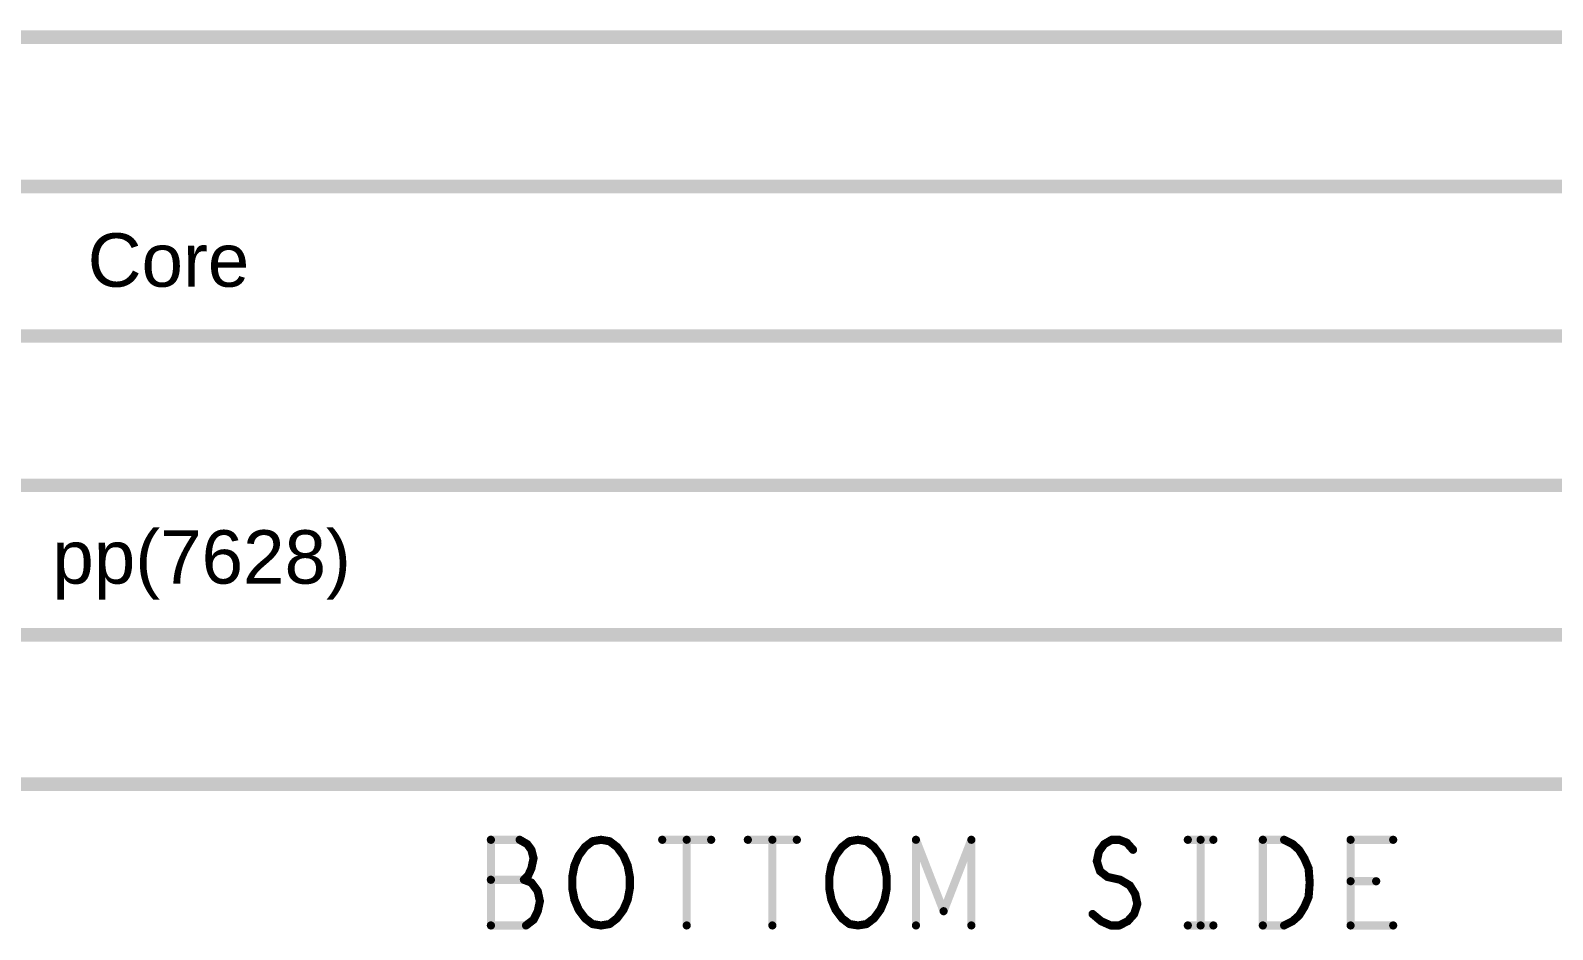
# Model space of a CAD drawing. Header units: inches. Extents: x -2.1 to 89.3, y -5.7 to 33.
# Drawn here: x 19.33 to 47.77, y -2.73 to 14.07 of the extents above; entities that cross this region are included whole.
import ezdxf

# ---------------------------------------------------------------- set-up
doc = ezdxf.new("R2010")
doc.units = ezdxf.units.IN
doc.header["$MEASUREMENT"] = 0
doc.layers.add('DRILLDRAWING', color=1, linetype='Continuous')
doc.styles.get("Standard").update_dxf_attribs({"font": 'arial.ttf'})

msp = doc.modelspace()

# ---------------------------------------------------------------- linework, layer by layer
at = {"layer": 'DRILLDRAWING'}
for points, const_width in [([(10.257, 13.94), (63.267, 13.94)], 0.254), ([(10.257, 11.15), (63.267, 11.15)], 0.254), ([(10.257, 8.36), (63.267, 8.36)], 0.254), ([(10.257, 5.57), (63.267, 5.57)], 0.254), ([(10.257, 2.78), (63.267, 2.78)], 0.254), ([(10.257, -0.01), (63.267, -0.01)], 0.254), ([(10.257, -0.01), (63.267, -0.01)], 0.254), ([(27.931, -2.65), (27.931, -1.05)], 0.152), ([(27.931, -1.05), (28.468, -1.05)], 0.152), ([(28.468, -1.05), (28.607, -1.13)], 0.152), ([(28.607, -1.13), (28.687, -1.237)], 0.152), ([(29.571, -1.344), (29.69, -1.184)], 0.152), ([(29.69, -1.184), (29.829, -1.077)], 0.152), ([(29.829, -1.077), (29.988, -1.05)], 0.152), ([(29.988, -1.05), (30.148, -1.077)], 0.152), ([(30.148, -1.077), (30.287, -1.184)], 0.152), ([(30.287, -1.184), (30.406, -1.344)], 0.152), ([(31.131, -1.05), (32.046, -1.05)], 0.152), ([(31.589, -2.65), (31.589, -1.05)], 0.152), ([(32.731, -1.05), (33.647, -1.05)], 0.152), ([(33.189, -2.65), (33.189, -1.05)], 0.152), ([(34.371, -1.344), (34.491, -1.184)], 0.152), ([(34.491, -1.184), (34.63, -1.077)], 0.152), ([(34.63, -1.077), (34.789, -1.05)], 0.152), ([(34.789, -1.05), (34.948, -1.077)], 0.152), ([(34.948, -1.077), (35.088, -1.184)], 0.152), ([(35.088, -1.184), (35.207, -1.344)], 0.152), ([(35.872, -1.05), (36.389, -2.384)], 0.152), ([(35.872, -2.65), (35.872, -1.05)], 0.152), ([(36.389, -2.384), (36.907, -1.05)], 0.152), ([(36.907, -2.65), (36.907, -1.05)], 0.152), ([(39.291, -1.264), (39.391, -1.13)], 0.152), ([(39.391, -1.13), (39.53, -1.05)], 0.152), ([(39.53, -1.05), (39.669, -1.05)], 0.152), ([(39.669, -1.05), (39.809, -1.104)], 0.152), ([(39.809, -1.104), (39.928, -1.237)], 0.152), ([(40.951, -1.05), (41.429, -1.05)], 0.152), ([(41.19, -2.65), (41.19, -1.05)], 0.152), ([(42.352, -1.05), (42.75, -1.05)], 0.152), ([(42.352, -2.65), (42.352, -1.05)], 0.152), ([(42.75, -1.05), (42.909, -1.13)], 0.152), ([(42.909, -1.13), (43.029, -1.237)], 0.152), ([(43.992, -1.05), (44.788, -1.05)], 0.152), ([(43.992, -2.65), (43.992, -1.05)], 0.152), ([(28.687, -1.237), (28.727, -1.397)], 0.152), ([(28.687, -1.584), (28.727, -1.397)], 0.152), ([(29.491, -1.53), (29.571, -1.344)], 0.152), ([(30.406, -1.344), (30.486, -1.53)], 0.152), ([(34.292, -1.53), (34.371, -1.344)], 0.152), ([(35.207, -1.344), (35.286, -1.53)], 0.152), ([(39.251, -1.45), (39.291, -1.264)], 0.152), ([(39.251, -1.45), (39.311, -1.637)], 0.152), ([(43.029, -1.237), (43.128, -1.397)], 0.152), ([(43.128, -1.397), (43.208, -1.584)], 0.152), ([(28.548, -1.797), (28.627, -1.717)], 0.152), ([(28.627, -1.717), (28.687, -1.584)], 0.152), ([(29.451, -1.744), (29.491, -1.53)], 0.152), ([(29.451, -1.957), (29.451, -1.744)], 0.152), ([(30.486, -1.53), (30.526, -1.744)], 0.152), ([(30.526, -1.957), (30.526, -1.744)], 0.152), ([(34.252, -1.744), (34.292, -1.53)], 0.152), ([(34.252, -1.957), (34.252, -1.744)], 0.152), ([(35.286, -1.53), (35.326, -1.744)], 0.152), ([(35.326, -1.957), (35.326, -1.744)], 0.152), ([(39.311, -1.637), (39.45, -1.744)], 0.152), ([(39.45, -1.744), (39.689, -1.797)], 0.152), ([(43.208, -1.584), (43.228, -1.85)], 0.152), ([(27.931, -1.797), (28.548, -1.797)], 0.152), ([(28.548, -1.797), (28.687, -1.85)], 0.152), ([(28.687, -1.85), (28.806, -2.01)], 0.152), ([(28.806, -2.01), (28.846, -2.197)], 0.152), ([(29.451, -1.957), (29.491, -2.17)], 0.152), ([(30.486, -2.17), (30.526, -1.957)], 0.152), ([(34.252, -1.957), (34.292, -2.17)], 0.152), ([(35.286, -2.17), (35.326, -1.957)], 0.152), ([(39.689, -1.797), (39.868, -1.904)], 0.152), ([(39.868, -1.904), (39.968, -2.064)], 0.152), ([(39.968, -2.064), (40.008, -2.25)], 0.152), ([(43.208, -2.117), (43.228, -1.85)], 0.152), ([(43.992, -1.824), (44.47, -1.824)], 0.152), ([(28.806, -2.384), (28.846, -2.197)], 0.152), ([(29.491, -2.17), (29.571, -2.357)], 0.152), ([(30.406, -2.357), (30.486, -2.17)], 0.152), ([(34.292, -2.17), (34.371, -2.357)], 0.152), ([(35.207, -2.357), (35.286, -2.17)], 0.152), ([(39.948, -2.437), (40.008, -2.25)], 0.152), ([(43.029, -2.464), (43.128, -2.304)], 0.152), ([(43.128, -2.304), (43.208, -2.117)], 0.152), ([(28.587, -2.65), (28.727, -2.544)], 0.152), ([(28.727, -2.544), (28.806, -2.384)], 0.152), ([(29.571, -2.357), (29.69, -2.517)], 0.152), ([(29.69, -2.517), (29.829, -2.624)], 0.152), ([(29.829, -2.624), (29.988, -2.65)], 0.152), ([(29.988, -2.65), (30.148, -2.624)], 0.152), ([(30.148, -2.624), (30.287, -2.517)], 0.152), ([(30.287, -2.517), (30.406, -2.357)], 0.152), ([(34.371, -2.357), (34.491, -2.517)], 0.152), ([(34.491, -2.517), (34.63, -2.624)], 0.152), ([(34.63, -2.624), (34.789, -2.65)], 0.152), ([(34.789, -2.65), (34.948, -2.624)], 0.152), ([(34.948, -2.624), (35.088, -2.517)], 0.152), ([(35.088, -2.517), (35.207, -2.357)], 0.152), ([(39.172, -2.437), (39.331, -2.57)], 0.152), ([(39.331, -2.57), (39.51, -2.65)], 0.152), ([(39.669, -2.65), (39.828, -2.57)], 0.152), ([(39.828, -2.57), (39.948, -2.437)], 0.152), ([(42.75, -2.65), (42.909, -2.57)], 0.152), ([(42.909, -2.57), (43.029, -2.464)], 0.152), ([(27.931, -2.65), (28.587, -2.65)], 0.152), ([(39.51, -2.65), (39.669, -2.65)], 0.152), ([(40.951, -2.65), (41.429, -2.65)], 0.152), ([(42.352, -2.65), (42.75, -2.65)], 0.152), ([(43.992, -2.65), (44.788, -2.65)], 0.152)]:
    msp.add_lwpolyline(points, dxfattribs=dict(at, const_width=const_width))
at = {"layer": 'DRILLDRAWING', "const_width": 0.0762}
for points in [[(27.892, -1.05, 1), (27.969, -1.05, 1)], [(27.892, -1.05, 1), (27.969, -1.05, 1)], [(28.43, -1.05, 1), (28.506, -1.05, 1)], [(28.43, -1.05, 1), (28.506, -1.05, 1)], [(28.569, -1.13, 1), (28.645, -1.13, 1)], [(28.569, -1.13, 1), (28.645, -1.13, 1)], [(29.652, -1.184, 1), (29.728, -1.184, 1)], [(29.652, -1.184, 1), (29.728, -1.184, 1)], [(29.791, -1.077, 1), (29.867, -1.077, 1)], [(29.791, -1.077, 1), (29.867, -1.077, 1)], [(29.95, -1.05, 1), (30.027, -1.05, 1)], [(29.95, -1.05, 1), (30.027, -1.05, 1)], [(30.11, -1.077, 1), (30.186, -1.077, 1)], [(30.11, -1.077, 1), (30.186, -1.077, 1)], [(30.249, -1.184, 1), (30.325, -1.184, 1)], [(30.249, -1.184, 1), (30.325, -1.184, 1)], [(31.093, -1.05, 1), (31.169, -1.05, 1)], [(31.551, -1.05, 1), (31.627, -1.05, 1)], [(32.008, -1.05, 1), (32.084, -1.05, 1)], [(32.693, -1.05, 1), (32.769, -1.05, 1)], [(33.151, -1.05, 1), (33.227, -1.05, 1)], [(33.608, -1.05, 1), (33.685, -1.05, 1)], [(34.453, -1.184, 1), (34.529, -1.184, 1)], [(34.453, -1.184, 1), (34.529, -1.184, 1)], [(34.592, -1.077, 1), (34.668, -1.077, 1)], [(34.592, -1.077, 1), (34.668, -1.077, 1)], [(34.751, -1.05, 1), (34.827, -1.05, 1)], [(34.751, -1.05, 1), (34.827, -1.05, 1)], [(34.91, -1.077, 1), (34.986, -1.077, 1)], [(34.91, -1.077, 1), (34.986, -1.077, 1)], [(35.049, -1.184, 1), (35.126, -1.184, 1)], [(35.049, -1.184, 1), (35.126, -1.184, 1)], [(35.834, -1.05, 1), (35.91, -1.05, 1)], [(35.834, -1.05, 1), (35.91, -1.05, 1)], [(36.869, -1.05, 1), (36.945, -1.05, 1)], [(36.869, -1.05, 1), (36.945, -1.05, 1)], [(39.353, -1.13, 1), (39.429, -1.13, 1)], [(39.353, -1.13, 1), (39.429, -1.13, 1)], [(39.492, -1.05, 1), (39.568, -1.05, 1)], [(39.492, -1.05, 1), (39.568, -1.05, 1)], [(39.631, -1.05, 1), (39.707, -1.05, 1)], [(39.631, -1.05, 1), (39.707, -1.05, 1)], [(39.771, -1.104, 1), (39.847, -1.104, 1)], [(39.771, -1.104, 1), (39.847, -1.104, 1)], [(40.913, -1.05, 1), (40.989, -1.05, 1)], [(41.152, -1.05, 1), (41.228, -1.05, 1)], [(41.391, -1.05, 1), (41.467, -1.05, 1)], [(42.314, -1.05, 1), (42.391, -1.05, 1)], [(42.314, -1.05, 1), (42.391, -1.05, 1)], [(42.712, -1.05, 1), (42.788, -1.05, 1)], [(42.712, -1.05, 1), (42.788, -1.05, 1)], [(42.871, -1.13, 1), (42.948, -1.13, 1)], [(42.871, -1.13, 1), (42.948, -1.13, 1)], [(43.954, -1.05, 1), (44.03, -1.05, 1)], [(43.954, -1.05, 1), (44.03, -1.05, 1)], [(44.75, -1.05, 1), (44.826, -1.05, 1)], [(28.649, -1.237, 1), (28.725, -1.237, 1)], [(28.649, -1.237, 1), (28.725, -1.237, 1)], [(28.689, -1.397, 1), (28.765, -1.397, 1)], [(28.689, -1.397, 1), (28.765, -1.397, 1)], [(29.533, -1.344, 1), (29.609, -1.344, 1)], [(29.533, -1.344, 1), (29.609, -1.344, 1)], [(30.368, -1.344, 1), (30.444, -1.344, 1)], [(30.368, -1.344, 1), (30.444, -1.344, 1)], [(34.333, -1.344, 1), (34.409, -1.344, 1)], [(34.333, -1.344, 1), (34.409, -1.344, 1)], [(35.169, -1.344, 1), (35.245, -1.344, 1)], [(35.169, -1.344, 1), (35.245, -1.344, 1)], [(39.213, -1.45, 1), (39.289, -1.45, 1)], [(39.213, -1.45, 1), (39.289, -1.45, 1)], [(39.253, -1.264, 1), (39.329, -1.264, 1)], [(39.253, -1.264, 1), (39.329, -1.264, 1)], [(39.89, -1.237, 1), (39.966, -1.237, 1)], [(42.991, -1.237, 1), (43.067, -1.237, 1)], [(42.991, -1.237, 1), (43.067, -1.237, 1)], [(43.09, -1.397, 1), (43.167, -1.397, 1)], [(43.09, -1.397, 1), (43.167, -1.397, 1)], [(28.589, -1.717, 1), (28.665, -1.717, 1)], [(28.589, -1.717, 1), (28.665, -1.717, 1)], [(28.649, -1.584, 1), (28.725, -1.584, 1)], [(28.649, -1.584, 1), (28.725, -1.584, 1)], [(29.413, -1.744, 1), (29.489, -1.744, 1)], [(29.413, -1.744, 1), (29.489, -1.744, 1)], [(29.453, -1.53, 1), (29.529, -1.53, 1)], [(29.453, -1.53, 1), (29.529, -1.53, 1)], [(30.448, -1.53, 1), (30.524, -1.53, 1)], [(30.448, -1.53, 1), (30.524, -1.53, 1)], [(30.488, -1.744, 1), (30.564, -1.744, 1)], [(30.488, -1.744, 1), (30.564, -1.744, 1)], [(34.214, -1.744, 1), (34.29, -1.744, 1)], [(34.214, -1.744, 1), (34.29, -1.744, 1)], [(34.254, -1.53, 1), (34.33, -1.53, 1)], [(34.254, -1.53, 1), (34.33, -1.53, 1)], [(35.248, -1.53, 1), (35.325, -1.53, 1)], [(35.248, -1.53, 1), (35.325, -1.53, 1)], [(35.288, -1.744, 1), (35.364, -1.744, 1)], [(35.288, -1.744, 1), (35.364, -1.744, 1)], [(39.273, -1.637, 1), (39.349, -1.637, 1)], [(39.273, -1.637, 1), (39.349, -1.637, 1)], [(39.412, -1.744, 1), (39.489, -1.744, 1)], [(39.412, -1.744, 1), (39.489, -1.744, 1)], [(43.17, -1.584, 1), (43.246, -1.584, 1)], [(43.17, -1.584, 1), (43.246, -1.584, 1)], [(27.892, -1.797, 1), (27.969, -1.797, 1)], [(28.509, -1.797, 1), (28.586, -1.797, 1)], [(28.509, -1.797, 1), (28.586, -1.797, 1)], [(28.509, -1.797, 1), (28.586, -1.797, 1)], [(28.649, -1.85, 1), (28.725, -1.85, 1)], [(28.649, -1.85, 1), (28.725, -1.85, 1)], [(28.768, -2.01, 1), (28.844, -2.01, 1)], [(28.768, -2.01, 1), (28.844, -2.01, 1)], [(29.413, -1.957, 1), (29.489, -1.957, 1)], [(29.413, -1.957, 1), (29.489, -1.957, 1)], [(30.488, -1.957, 1), (30.564, -1.957, 1)], [(30.488, -1.957, 1), (30.564, -1.957, 1)], [(34.214, -1.957, 1), (34.29, -1.957, 1)], [(34.214, -1.957, 1), (34.29, -1.957, 1)], [(35.288, -1.957, 1), (35.364, -1.957, 1)], [(35.288, -1.957, 1), (35.364, -1.957, 1)], [(39.651, -1.797, 1), (39.727, -1.797, 1)], [(39.651, -1.797, 1), (39.727, -1.797, 1)], [(39.83, -1.904, 1), (39.906, -1.904, 1)], [(39.83, -1.904, 1), (39.906, -1.904, 1)], [(39.93, -2.064, 1), (40.006, -2.064, 1)], [(39.93, -2.064, 1), (40.006, -2.064, 1)], [(43.19, -1.85, 1), (43.266, -1.85, 1)], [(43.19, -1.85, 1), (43.266, -1.85, 1)], [(43.954, -1.824, 1), (44.03, -1.824, 1)], [(44.432, -1.824, 1), (44.508, -1.824, 1)], [(28.808, -2.197, 1), (28.884, -2.197, 1)], [(28.808, -2.197, 1), (28.884, -2.197, 1)], [(29.453, -2.17, 1), (29.529, -2.17, 1)], [(29.453, -2.17, 1), (29.529, -2.17, 1)], [(30.448, -2.17, 1), (30.524, -2.17, 1)], [(30.448, -2.17, 1), (30.524, -2.17, 1)], [(34.254, -2.17, 1), (34.33, -2.17, 1)], [(34.254, -2.17, 1), (34.33, -2.17, 1)], [(35.248, -2.17, 1), (35.325, -2.17, 1)], [(35.248, -2.17, 1), (35.325, -2.17, 1)], [(39.969, -2.25, 1), (40.046, -2.25, 1)], [(39.969, -2.25, 1), (40.046, -2.25, 1)], [(43.09, -2.304, 1), (43.167, -2.304, 1)], [(43.09, -2.304, 1), (43.167, -2.304, 1)], [(43.17, -2.117, 1), (43.246, -2.117, 1)], [(43.17, -2.117, 1), (43.246, -2.117, 1)], [(28.689, -2.544, 1), (28.765, -2.544, 1)], [(28.689, -2.544, 1), (28.765, -2.544, 1)], [(28.768, -2.384, 1), (28.844, -2.384, 1)], [(28.768, -2.384, 1), (28.844, -2.384, 1)], [(29.533, -2.357, 1), (29.609, -2.357, 1)], [(29.533, -2.357, 1), (29.609, -2.357, 1)], [(29.652, -2.517, 1), (29.728, -2.517, 1)], [(29.652, -2.517, 1), (29.728, -2.517, 1)], [(29.791, -2.624, 1), (29.867, -2.624, 1)], [(29.791, -2.624, 1), (29.867, -2.624, 1)], [(30.11, -2.624, 1), (30.186, -2.624, 1)], [(30.11, -2.624, 1), (30.186, -2.624, 1)], [(30.249, -2.517, 1), (30.325, -2.517, 1)], [(30.249, -2.517, 1), (30.325, -2.517, 1)], [(30.368, -2.357, 1), (30.444, -2.357, 1)], [(30.368, -2.357, 1), (30.444, -2.357, 1)], [(34.333, -2.357, 1), (34.409, -2.357, 1)], [(34.333, -2.357, 1), (34.409, -2.357, 1)], [(34.453, -2.517, 1), (34.529, -2.517, 1)], [(34.453, -2.517, 1), (34.529, -2.517, 1)], [(34.592, -2.624, 1), (34.668, -2.624, 1)], [(34.592, -2.624, 1), (34.668, -2.624, 1)], [(34.91, -2.624, 1), (34.986, -2.624, 1)], [(34.91, -2.624, 1), (34.986, -2.624, 1)], [(35.049, -2.517, 1), (35.126, -2.517, 1)], [(35.049, -2.517, 1), (35.126, -2.517, 1)], [(35.169, -2.357, 1), (35.245, -2.357, 1)], [(35.169, -2.357, 1), (35.245, -2.357, 1)], [(36.351, -2.384, 1), (36.427, -2.384, 1)], [(36.351, -2.384, 1), (36.427, -2.384, 1)], [(39.134, -2.437, 1), (39.21, -2.437, 1)], [(39.293, -2.57, 1), (39.369, -2.57, 1)], [(39.293, -2.57, 1), (39.369, -2.57, 1)], [(39.79, -2.57, 1), (39.867, -2.57, 1)], [(39.79, -2.57, 1), (39.867, -2.57, 1)], [(39.91, -2.437, 1), (39.986, -2.437, 1)], [(39.91, -2.437, 1), (39.986, -2.437, 1)], [(42.871, -2.57, 1), (42.948, -2.57, 1)], [(42.871, -2.57, 1), (42.948, -2.57, 1)], [(42.991, -2.464, 1), (43.067, -2.464, 1)], [(42.991, -2.464, 1), (43.067, -2.464, 1)], [(27.892, -2.65, 1), (27.969, -2.65, 1)], [(27.892, -2.65, 1), (27.969, -2.65, 1)], [(28.549, -2.65, 1), (28.625, -2.65, 1)], [(28.549, -2.65, 1), (28.625, -2.65, 1)], [(29.95, -2.65, 1), (30.027, -2.65, 1)], [(29.95, -2.65, 1), (30.027, -2.65, 1)], [(31.551, -2.65, 1), (31.627, -2.65, 1)], [(33.151, -2.65, 1), (33.227, -2.65, 1)], [(34.751, -2.65, 1), (34.827, -2.65, 1)], [(34.751, -2.65, 1), (34.827, -2.65, 1)], [(35.834, -2.65, 1), (35.91, -2.65, 1)], [(36.869, -2.65, 1), (36.945, -2.65, 1)], [(39.472, -2.65, 1), (39.548, -2.65, 1)], [(39.472, -2.65, 1), (39.548, -2.65, 1)], [(39.631, -2.65, 1), (39.707, -2.65, 1)], [(39.631, -2.65, 1), (39.707, -2.65, 1)], [(40.913, -2.65, 1), (40.989, -2.65, 1)], [(41.152, -2.65, 1), (41.228, -2.65, 1)], [(41.391, -2.65, 1), (41.467, -2.65, 1)], [(42.314, -2.65, 1), (42.391, -2.65, 1)], [(42.314, -2.65, 1), (42.391, -2.65, 1)], [(42.712, -2.65, 1), (42.788, -2.65, 1)], [(42.712, -2.65, 1), (42.788, -2.65, 1)], [(43.954, -2.65, 1), (44.03, -2.65, 1)], [(43.954, -2.65, 1), (44.03, -2.65, 1)], [(44.75, -2.65, 1), (44.826, -2.65, 1)]]:
    msp.add_lwpolyline(points, format="xyb", close=True, dxfattribs=at)

# ---------------------------------------------------------------- texts
at = {"layer": 'DRILLDRAWING'}
for s, p in [('Core', (20.397, 9.28)), ('pp(7628)', (19.737, 3.734))]:
    msp.add_text(s, height=0.9975, dxfattribs=at).set_placement(p)

doc.saveas('drawing.dxf')
